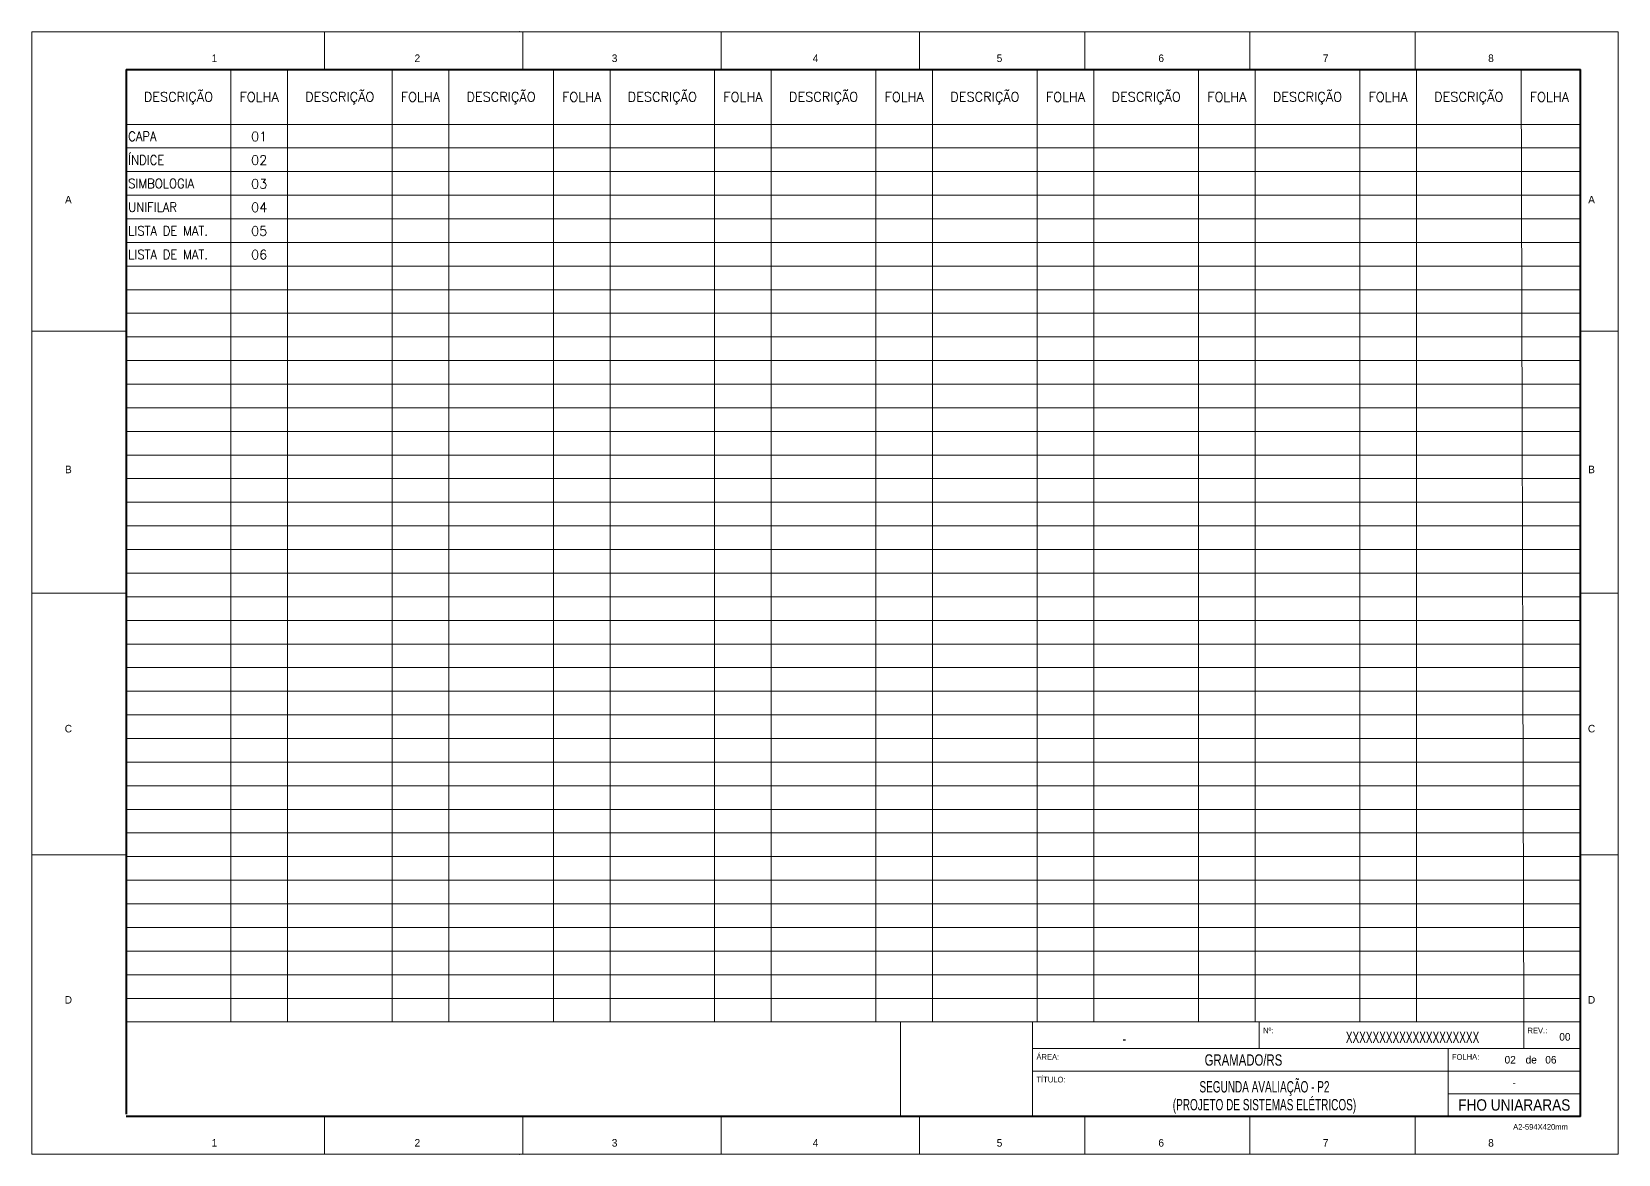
# Model space of a CAD drawing. Header units: millimetres. Extents: x 0 to 3814, y 0 to 420.
# Drawn here: x 644 to 1238, y 0 to 420 of the extents above; entities that cross this region are included whole.
import ezdxf
from ezdxf.enums import TextEntityAlignment as Align

# ---------------------------------------------------------------- set-up
doc = ezdxf.new("R2010")
doc.units = ezdxf.units.MM
doc.layers.add('Texto capa', color=7, linetype='Continuous')
doc.styles.add('romans', font='romans.shx')
doc.styles.add('Style-INTL_ENGINEERING', font='INTL_ENGINEERING.shx')

msp = doc.modelspace()

# ---------------------------------------------------------------- linework, layer by layer
at = {"color": 7, "linetype": 'Continuous', "lineweight": 0}
for p, q in [((643.98, 0.05), (643.98, 420.1)), ((1237.98, 420.1), (643.98, 420.1)), ((753.64, 420.1), (753.64, 405.95)), ((827.89, 420.1), (827.89, 405.95)), ((902.14, 420.1), (902.14, 405.95)), ((976.39, 420.1), (976.39, 405.95)), ((1038.27, 405.95), (1038.27, 420.1)), ((1100.14, 405.95), (1100.14, 420.1)), ((1162.02, 405.95), (1162.02, 420.1)), ((1237.98, 0.05), (1237.98, 420.1)), ((718.51, 405.95), (718.51, 49.55)), ((739.73, 405.95), (739.73, 49.55)), ((778.9, 405.95), (778.9, 49.55)), ((800.12, 405.95), (800.12, 49.55)), ((827.89, 409.32), (827.89, 405.95)), ((839.29, 405.95), (839.29, 49.55)), ((860.51, 405.95), (860.51, 49.55)), ((899.68, 405.95), (899.68, 49.55)), ((920.9, 405.95), (920.9, 49.55)), ((960.07, 405.95), (960.07, 49.55)), ((976.39, 405.95), (976.39, 409.32)), ((981.29, 405.95), (981.29, 49.55)), ((1020.46, 405.95), (1020.46, 49.55)), ((1041.68, 405.95), (1041.68, 49.55)), ((1080.85, 405.95), (1080.85, 49.55)), ((1102.07, 405.95), (1102.07, 49.55)), ((1141.24, 405.95), (1141.24, 49.55)), ((1162.46, 405.95), (1162.46, 49.55)), ((1201.63, 405.95), (1202.62, 49.55)), ((1223.84, 385.45), (679.34, 385.45)), ((1223.84, 376.61), (679.34, 376.61)), ((1223.84, 367.77), (679.34, 367.77)), ((1223.84, 358.93), (679.34, 358.93)), ((1223.84, 350.09), (679.34, 350.09)), ((1223.84, 341.25), (679.34, 341.25)), ((1223.84, 332.41), (679.34, 332.41)), ((1223.84, 323.57), (679.34, 323.57)), ((1223.84, 314.73), (679.34, 314.73)), ((679.39, 308.01), (644.04, 308.01)), ((1223.84, 305.89), (679.34, 305.89)), ((1223.89, 308.01), (1238.04, 308.01)), ((1223.84, 297.05), (679.34, 297.05)), ((1223.84, 288.21), (679.34, 288.21)), ((1223.84, 279.37), (679.34, 279.37)), ((1223.84, 270.53), (679.34, 270.53)), ((1223.84, 261.7), (679.34, 261.7)), ((1223.84, 252.86), (679.34, 252.86)), ((1223.84, 244.02), (679.34, 244.02)), ((1223.84, 235.18), (679.34, 235.18)), ((1223.84, 226.34), (679.34, 226.34)), ((1223.84, 217.5), (679.34, 217.5)), ((679.39, 210.07), (644.04, 210.07)), ((1223.84, 208.66), (679.34, 208.66)), ((1223.89, 210.07), (1238.04, 210.07)), ((1223.84, 199.82), (679.34, 199.82)), ((1223.84, 190.98), (679.34, 190.98)), ((1223.84, 182.14), (679.34, 182.14)), ((1223.84, 173.3), (679.34, 173.3)), ((1223.84, 164.46), (679.34, 164.46)), ((1223.84, 155.62), (679.34, 155.62)), ((1223.84, 146.78), (679.34, 146.78)), ((1223.84, 137.95), (679.34, 137.95)), ((1223.84, 129.11), (679.34, 129.11)), ((1223.84, 120.27), (679.34, 120.27)), ((679.39, 112.13), (644.04, 112.13)), ((1223.84, 111.43), (679.34, 111.43)), ((1223.89, 112.13), (1238.04, 112.13)), ((1223.84, 102.59), (679.34, 102.59)), ((1223.84, 93.75), (679.34, 93.75)), ((1223.84, 84.91), (679.34, 84.91)), ((1223.84, 76.07), (679.34, 76.07)), ((1223.84, 67.23), (679.34, 67.23)), ((1223.84, 58.39), (679.34, 58.39)), ((679.34, 49.55), (969.26, 49.55)), ((969.26, 14.26), (969.26, 49.55)), ((969.26, 49.55), (1223.84, 49.55)), ((1018.76, 49.55), (1018.76, 14.26)), ((1202.62, 49.55), (1202.62, 39.65)), ((1223.84, 39.65), (1018.76, 39.65)), ((1174.34, 39.65), (1174.34, 14.26)), ((1223.84, 31.17), (1018.76, 31.17)), ((1174.34, 22.68), (1223.84, 22.68)), ((753.64, 0.05), (753.64, 14.2)), ((827.89, 0.05), (827.89, 14.2)), ((902.14, 0.05), (902.14, 14.2)), ((976.39, 14.2), (976.39, 10.83)), ((976.39, 0.05), (976.39, 14.16)), ((1038.27, 14.2), (1038.27, 0.05)), ((1100.14, 14.2), (1100.14, 0.05)), ((1162.02, 14.2), (1162.02, 0.05)), ((1237.98, 0.05), (643.98, 0.05)), ((827.89, 0.05), (827.89, 2.98))]:
    msp.add_line(p, q, dxfattribs=at)
at = {"color": 7, "linetype": 'Continuous', "lineweight": 40}
for p, q in [((679.34, 405.95), (679.34, 15.04)), ((679.34, 405.95), (1223.84, 405.95)), ((1223.84, 14.17), (1223.84, 405.95)), ((1223.84, 14.16), (679.34, 14.16))]:
    msp.add_line(p, q, dxfattribs=at)
at = {"color": 7, "linetype": 'Continuous', "lineweight": 0}
for p in [(826.64, 420.1), (826.64, 0.05)]:
    msp.add_point(p, dxfattribs=at)
at = {"layer": 'Texto capa', "color": 7, "linetype": 'Continuous', "lineweight": 0}
msp.add_line((1103.62, 49.55), (1103.62, 39.65), dxfattribs=at)

# ---------------------------------------------------------------- texts
at = {"color": 7, "linetype": 'Continuous', "lineweight": 0, "style": 'Style-INTL_ENGINEERING'}
for s, height, p in [('1', 2.83, (712.4, 410.18)), ('2', 2.83, (788.37, 410.18)), ('3', 2.83, (862.22, 410.18)), ('4', 2.83, (937.48, 410.18)), ('5', 2.83, (1006.35, 410.18)), ('6', 2.83, (1066.89, 410.18)), ('7', 2.83, (1128.46, 410.18)), ('8', 2.83, (1190.37, 410.18)), ('A', 2.83, (657.7, 357.26)), ('A', 2.83, (1228.03, 357.26)), ('B', 2.83, (657.7, 256.3)), ('B', 2.83, (1228.03, 256.3)), ('C', 2.83, (657.7, 159.32)), ('C', 2.83, (1228.03, 159.32)), ('D', 2.83, (657.7, 57.84)), ('D', 2.83, (1228.03, 57.84)), ('A2-594X420mm', 2.1214, (1208.92, 10.29)), ('1', 2.83, (712.4, 4.31)), ('2', 2.83, (788.37, 4.31)), ('3', 2.83, (862.22, 4.31)), ('4', 2.83, (937.48, 4.31)), ('5', 2.83, (1006.35, 4.31)), ('6', 2.83, (1066.89, 4.31)), ('7', 2.83, (1128.46, 4.31)), ('8', 2.83, (1190.37, 4.31))]:
    msp.add_text(s, height=height, dxfattribs=at).set_placement(p, align=Align.MIDDLE_CENTER)
at = {"color": 7, "linetype": 'Continuous', "lineweight": 0, "style": 'romans'}
for s, p in [('DESCRIÇÃO', (698.92, 395.7)), ('DESCRIÇÃO', (759.31, 395.7)), ('DESCRIÇÃO', (819.7, 395.7)), ('DESCRIÇÃO', (880.09, 395.7)), ('DESCRIÇÃO', (940.48, 395.7)), ('DESCRIÇÃO', (1000.87, 395.7)), ('DESCRIÇÃO', (1061.26, 395.7)), ('DESCRIÇÃO', (1121.65, 395.7)), ('DESCRIÇÃO', (1182.04, 395.7)), ('FOLHA', (729.12, 395.7)), ('FOLHA', (789.51, 395.7)), ('FOLHA', (849.9, 395.7)), ('FOLHA', (910.29, 395.7)), ('FOLHA', (970.68, 395.7)), ('FOLHA', (1031.07, 395.7)), ('FOLHA', (1091.46, 395.7)), ('FOLHA', (1151.85, 395.7)), ('FOLHA', (1212.24, 395.7))]:
    msp.add_text(s, height=3.536, dxfattribs=at).set_placement(p, align=Align.MIDDLE)
at = {"color": 7, "linetype": 'Continuous', "lineweight": 0, "style": 'romans', "width": 0.9}
for s, height, p in [('CAPA', 3.536, (680.1, 379.19)), ('ÍNDICE', 3.536, (680.1, 370.35)), ('SIMBOLOGIA', 3.536, (680.1, 361.51)), ('UNIFILAR', 3.536, (680.1, 352.67)), ('LISTA DE MAT.', 3.5357, (680.1, 343.83)), ('LISTA DE MAT.', 3.5357, (680.1, 334.99))]:
    msp.add_text(s, height=height, dxfattribs=at).set_placement(p)
at = {"color": 7, "linetype": 'Continuous', "lineweight": 0, "style": 'romans'}
for s, p in [('01', (726.11, 379.12)), ('02', (726.11, 370.28)), ('03', (726.11, 361.44)), ('04', (726.11, 352.61)), ('05', (726.11, 343.77)), ('06', (726.11, 334.93))]:
    msp.add_text(s, height=3.536, dxfattribs=at).set_placement(p)
at = {"layer": 'Texto capa', "color": 7, "linetype": 'Continuous', "lineweight": 0, "style": 'Style-INTL_ENGINEERING'}
for s, p in [('Nº:', (1105.04, 45.31)), ('REV.:', (1204.04, 45.31)), ('ÁREA:', (1020.18, 35.41)), ('FOLHA:', (1175.75, 35.41)), ('TÍTULO:', (1020.18, 26.92))]:
    msp.add_text(s, height=2.121, dxfattribs=at).set_placement(p)
at = {"layer": 'Texto capa', "color": 7, "linetype": 'Continuous', "lineweight": 40, "style": 'Style-INTL_ENGINEERING'}
for s, height, width, p in [('XXXXXXXXXXXXXXXXXXXX', 4.2429, 0.66, (1161.01, 43.79)), ('GRAMADO/RS', 4.243, 0.75, (1097.69, 35.41)), ('SEGUNDA AVALIAÇÃO - P2 ', 4.2429, 0.66, (1106.08, 25.23)), ('(PROJETO DE SISTEMAS ELÉTRICOS) ', 4.2429, 0.66, (1106.08, 18.52))]:
    msp.add_text(s, height=height, dxfattribs=dict(at, width=width)).set_placement(p, align=Align.MIDDLE)
at = {"layer": 'Texto capa', "color": 7, "linetype": 'Continuous', "lineweight": 0, "style": 'Style-INTL_ENGINEERING'}
for s, p in [('00', (1218.06, 43.99)), ('02', (1197.57, 35.41)), ('de', (1205.45, 35.41)), ('06', (1212.81, 35.41))]:
    msp.add_text(s, height=2.829, dxfattribs=at).set_placement(p, align=Align.MIDDLE_CENTER)
at = {"layer": 'Texto capa', "color": 7, "linetype": 'Continuous', "lineweight": 0, "style": 'Style-INTL_ENGINEERING', "width": 0.9}
msp.add_text('-', height=2.83, dxfattribs=at).set_placement((1199.09, 26.92), align=Align.MIDDLE_CENTER)
at = {"layer": 'Texto capa', "color": 7, "linetype": 'Continuous', "lineweight": 40, "style": 'Style-INTL_ENGINEERING', "width": 0.9}
msp.add_text('FHO UNIARARAS', height=4.2429, dxfattribs=at).set_placement((1199.09, 18.5), align=Align.MIDDLE_CENTER)
at = {"layer": 'Texto capa', "color": 7, "linetype": 'Continuous', "lineweight": 40, "insert": (1052.4, 41.14), "char_height": 4.2429, "attachment_point": 7, "line_spacing_factor": 0.6, "style": 'Style-INTL_ENGINEERING'}
msp.add_mtext('{\\W0.7333;-}', dxfattribs=at)

doc.saveas('drawing.dxf')
